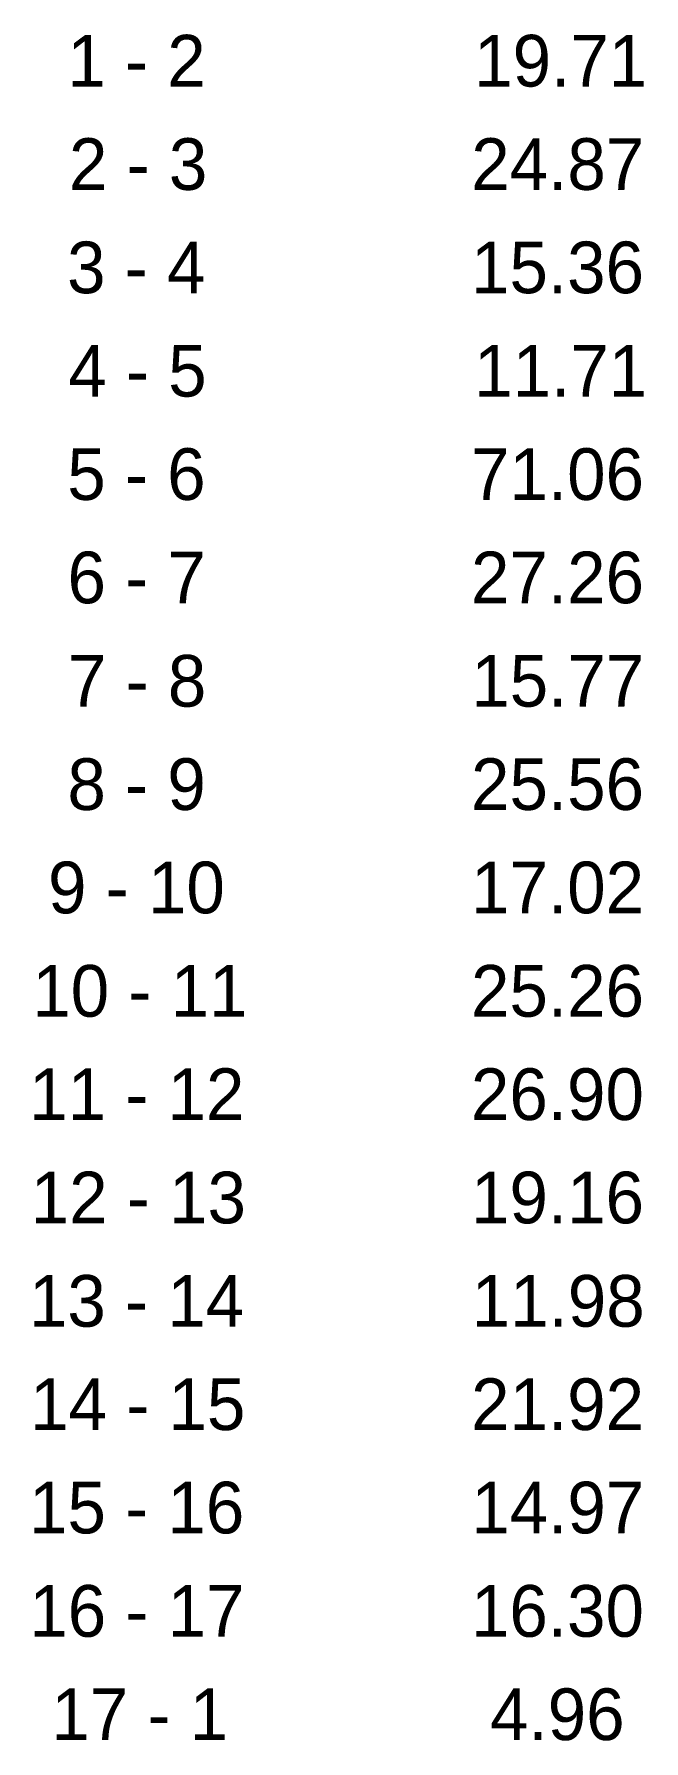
# Model space of a CAD drawing. Extents: x 531244 to 534755, y 1847529 to 1848201.
# Drawn here: x 531244.3 to 531315.1, y 1847529.2 to 1847727.4 of the extents above.
import ezdxf

# ---------------------------------------------------------------- set-up
doc = ezdxf.new("R2010")
doc.units = 0
doc.layers.add('Level 52', color=7, linetype='Continuous')

msp = doc.modelspace()

# ---------------------------------------------------------------- texts
at = {"layer": 'Level 52'}
for s, p in [('1 - 2', (531248.16, 1847721.29)), ('19.71', (531295.37, 1847721.29)), ('2 - 3', (531248.35, 1847709.29)), ('24.87', (531295.03, 1847709.29)), ('3 - 4', (531248.13, 1847697.29)), ('15.36', (531295, 1847697.29)), ('4 - 5', (531248.27, 1847685.29)), ('11.71', (531295.37, 1847685.29)), ('5 - 6', (531248.15, 1847673.29)), ('71.06', (531295, 1847673.29)), ('6 - 7', (531248.18, 1847661.29)), ('27.26', (531295, 1847661.29)), ('7 - 8', (531248.23, 1847649.29)), ('15.77', (531295.03, 1847649.29)), ('8 - 9', (531248.17, 1847637.29)), ('25.56', (531295, 1847637.29)), ('9 - 10', (531245.92, 1847625.29)), ('17.02', (531295.01, 1847625.29)), ('10 - 11', (531244.09, 1847613.29)), ('25.26', (531295, 1847613.29)), ('11 - 12', (531243.73, 1847601.29)), ('26.90', (531294.99, 1847601.29)), ('12 - 13', (531243.91, 1847589.29)), ('19.16', (531295, 1847589.29)), ('13 - 14', (531243.7, 1847577.29)), ('11.98', (531295.08, 1847577.29)), ('14 - 15', (531243.84, 1847565.29)), ('21.92', (531295.01, 1847565.29)), ('15 - 16', (531243.71, 1847553.29)), ('14.97', (531295.03, 1847553.29)), ('16 - 17', (531243.74, 1847541.29)), ('16.30', (531294.99, 1847541.29)), ('17 - 1', (531246.3, 1847529.29)), ('4.96', (531297.21, 1847529.29))]:
    msp.add_text(s, height=6, dxfattribs=at).set_placement(p)

doc.saveas('drawing.dxf')
